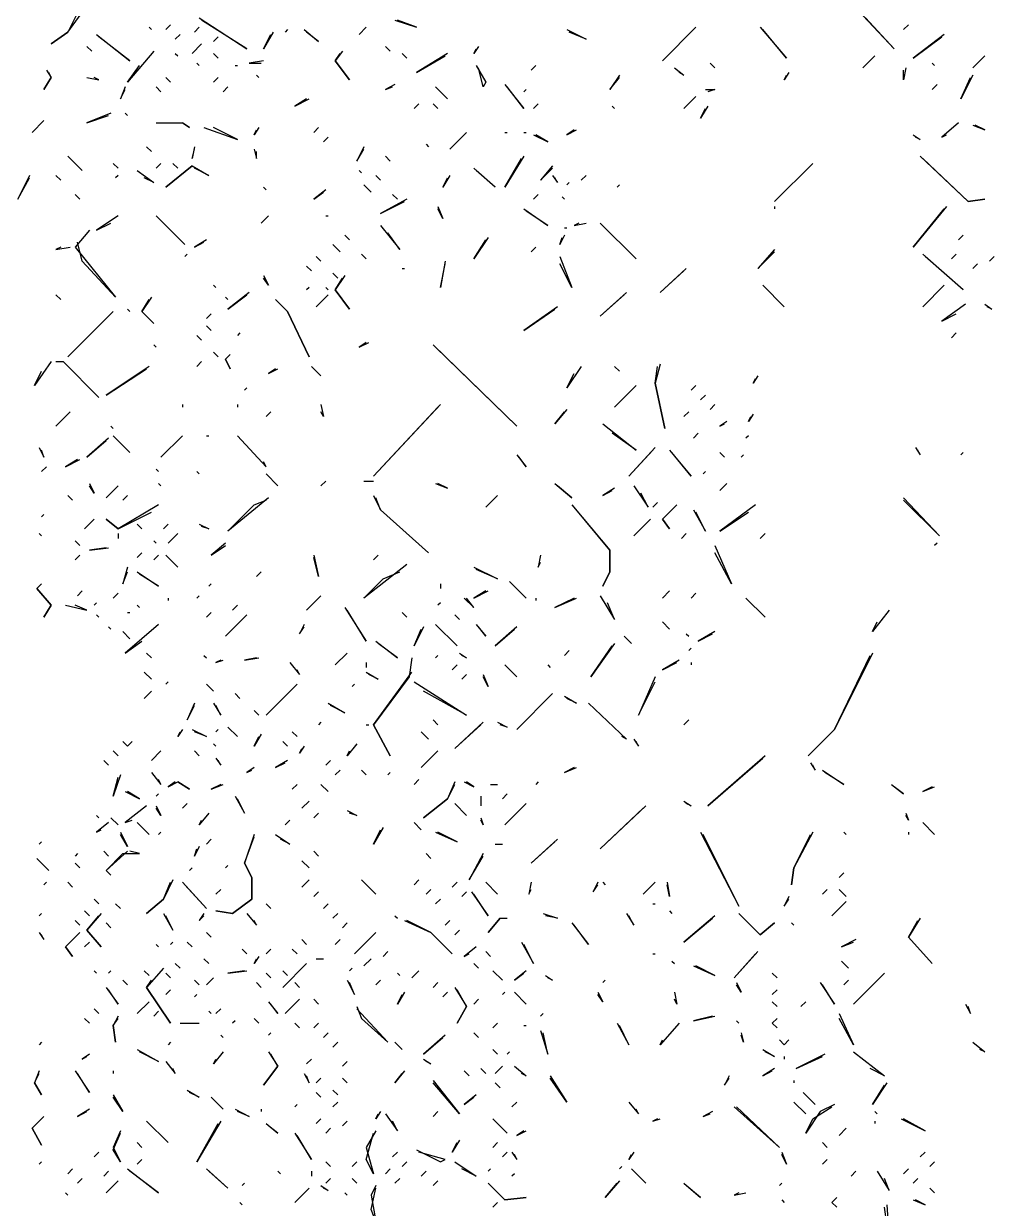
# Model space of a CAD drawing. Extents: x 1 to 2775, y -31 to 2075.
# Drawn here: x 1864.6 to 1932.3, y 623.6 to 706.2 of the extents above; entities that cross this region are included whole.
import ezdxf

# ---------------------------------------------------------------- set-up
doc = ezdxf.new("R2010")
doc.units = 0
doc.layers.add('LINEWORK', color=4, linetype='CONTINUOUS')

msp = doc.modelspace()

# ---------------------------------------------------------------- linework, layer by layer
at = {"layer": 'LINEWORK'}
for points in [[(1870, 708.8333), (1868.3333, 707), (1867.6667, 705.6667), (1866.5, 704.8333), (1867.6667, 705.6667), (1869.8333, 708.6667)], [(1923.1667, 706.8333), (1925.3333, 704.5), (1923.3333, 706.6667)], [(1873.3333, 706), (1873.5, 705.8333)], [(1874.8333, 706.1667), (1874.5, 705.8333)], [(1876.8333, 706), (1876.5, 705.6667)], [(1876.8333, 706.6667), (1880.1667, 704.5), (1877, 706.5)], [(1888.5, 706), (1888, 705.5)], [(1890.5, 706.5), (1892, 706), (1890.6667, 706.5)], [(1911.5, 706), (1909.1667, 703.6667)], [(1916, 706), (1917.8333, 703.8333), (1916.1667, 705.8333)], [(1926.3333, 706.1667), (1926, 705.8333)], [(1869.6667, 705.5), (1872, 703.6667), (1869.8333, 705.3333)], [(1875.5, 705.5), (1875.1667, 705.1667)], [(1878.1667, 705.3333), (1877.8333, 705)], [(1882, 705.6667), (1881.3333, 704.5), (1881.8333, 705.5)], [(1883, 705.8333), (1882.8333, 705.6667)], [(1884.1667, 705.8333), (1885.1667, 705), (1884.3333, 705.6667)], [(1902.5, 705.8333), (1903.8333, 705.1667), (1902.6667, 705.6667)], [(1928.8333, 705.5), (1926.6667, 703.8333), (1928.6667, 705.3333)], [(1869, 704.6667), (1869.3333, 704.3333)], [(1873.6667, 704.3333), (1871.8333, 702.1667), (1872.6667, 703.3333)], [(1877, 704.8333), (1876.3333, 704.1667)], [(1886.8333, 704.3333), (1886.3333, 703.6667), (1887.3333, 702.3333), (1886.3333, 703.6667), (1886.6667, 704.1667)], [(1889.8333, 704.6667), (1890.1667, 704.3333)], [(1896.3333, 704.6667), (1896, 704.1667), (1896.1667, 704.5)], [(1875.1667, 704.1667), (1875.3333, 704)], [(1876.6667, 703.5), (1876.8333, 703.3333)], [(1877.8333, 704.1667), (1878.1667, 703.8333)], [(1881.3333, 703.6667), (1880.3333, 703.5), (1881.1667, 703.5)], [(1891, 704.1667), (1891.3333, 703.8333)], [(1894.1667, 704.1667), (1892, 702.8333), (1894, 704)], [(1912.5, 703.5), (1912.8333, 703.1667)], [(1924, 704), (1923.1667, 703.1667)], [(1928, 703.5), (1928.1667, 703.3333)], [(1931.6667, 704), (1930.8333, 703.1667)], [(1866.1667, 703), (1866.5, 702.5), (1866, 701.6667), (1866.5, 702.5), (1866.3333, 702.8333)], [(1879.3333, 703.3333), (1879.5, 703.3333)], [(1880.8333, 702.6667), (1881, 702.5)], [(1896.1667, 703.3333), (1896.8333, 702.1667), (1896.6667, 701.8333), (1896.3333, 703.1667)], [(1900.3333, 703.3333), (1900, 703)], [(1906.1667, 702.6667), (1905.5, 701.6667), (1906.1667, 702.5)], [(1910, 703.1667), (1910.6667, 702.6667), (1910.3333, 702.8333)], [(1918, 702.8333), (1917.6667, 702.3333), (1917.8333, 702.6667)], [(1926.1667, 703.1667), (1926, 702.3333), (1926, 703)], [(1930.8333, 702.6667), (1930, 701), (1930.6667, 702.5)], [(1869, 702.5), (1869.8333, 702.3333), (1869.5, 702.5)], [(1874.5, 702.5), (1874.8333, 702.1667)], [(1878.1667, 702.5), (1877.8333, 702.1667)], [(1890.5, 702), (1889.8333, 701.6667), (1890.3333, 701.8333)], [(1898.1667, 702), (1899.5, 700.3333), (1898.3333, 701.8333)], [(1928.3333, 702), (1928, 701.6667)], [(1871.6667, 701.8333), (1871.3333, 701), (1871.6667, 701.6667)], [(1873.8333, 701.8333), (1874.1667, 701.5)], [(1878.8333, 701.8333), (1878.5, 701.5)], [(1893.3333, 701.8333), (1894.1667, 701)], [(1899.6667, 701.6667), (1899.5, 701.5)], [(1911.5, 701.1667), (1910.6667, 700.3333)], [(1912.1667, 701.6667), (1912.8333, 701.6667), (1912.3333, 701.5)], [(1884.3333, 701), (1883.5, 700.5), (1884.5, 701)], [(1892.1667, 700.6667), (1891.8333, 700.3333)], [(1893.1667, 700.6667), (1893.5, 700.3333)], [(1900.5, 700.6667), (1900.1667, 700.3333)], [(1905.6667, 700.5), (1905.8333, 700.3333)], [(1912.3333, 700.5), (1911.8333, 699.6667), (1912.1667, 700.3333)], [(1866, 699.5), (1865.1667, 698.6667)], [(1870.6667, 700), (1869, 699.3333), (1870.5, 699.8333)], [(1871.6667, 700), (1871.8333, 699.8333)], [(1873.8333, 699.3333), (1875.6667, 699.3333), (1876.1667, 699), (1875.6667, 699.3333)], [(1877.1667, 699), (1879.5, 698.1667), (1877.8333, 699)], [(1881, 699), (1880.6667, 698.5), (1880.8333, 698.8333)], [(1885.1667, 699), (1884.8333, 698.6667)], [(1895.5, 698.6667), (1894.3333, 697.5)], [(1898.1667, 698.6667), (1898.3333, 698.6667)], [(1899.5, 698.6667), (1899.6667, 698.6667)], [(1903, 698.8333), (1902.5, 698.5), (1903.1667, 698.8333)], [(1929.8333, 699.3333), (1928.6667, 698.3333), (1929, 698.5)], [(1930.8333, 699.1667), (1931.6667, 698.8333), (1931, 699.1667)], [(1885.8333, 698.3333), (1885.5, 698)], [(1892.6667, 697.8333), (1892.8333, 697.6667)], [(1900.1667, 698.5), (1901.1667, 698), (1900.3333, 698.5)], [(1926.6667, 698.5), (1927.1667, 698.1667), (1926.8333, 698.3333)], [(1867.6667, 697), (1868.6667, 696)], [(1873.1667, 697.6667), (1873.5, 697.3333)], [(1876.5, 697.6667), (1876.3333, 696.8333), (1876.5, 697.5)], [(1880.6667, 697.5), (1880.8333, 696.8333), (1880.8333, 697.3333)], [(1888.3333, 697.6667), (1887.8333, 696.6667), (1888.3333, 697.5)], [(1889.8333, 697), (1890.1667, 696.6667)], [(1899.5, 697), (1898.1667, 694.8333), (1899.3333, 696.8333)], [(1927.1667, 697), (1930.5, 693.8333), (1931.6667, 694), (1930.5, 693.8333), (1927.3333, 696.8333)], [(1870.8333, 696.5), (1871.1667, 696.1667)], [(1874.1667, 696.5), (1873.8333, 696.1667)], [(1876.3333, 696.3333), (1874.5, 694.8333), (1876.3333, 696.3333), (1877.5, 695.6667), (1876.5, 696.1667)], [(1875, 696.5), (1875.3333, 696.1667)], [(1896, 696.1667), (1897.5, 694.8333), (1896.1667, 696)], [(1901.5, 696.3333), (1900.6667, 695.3333), (1901.5, 696.1667)], [(1919.6667, 696.5), (1917, 693.8333)], [(1865, 695.6667), (1864.1667, 694), (1865, 695.5)], [(1866.8333, 695.6667), (1867.1667, 695.3333)], [(1871.1667, 695.6667), (1871, 695.5)], [(1872.5, 696), (1873.6667, 695.1667), (1873, 695.5)], [(1888, 696), (1888.1667, 695.8333)], [(1889.1667, 695.6667), (1889.5, 695.3333)], [(1894.3333, 695.6667), (1893.8333, 694.8333), (1894.1667, 695.5)], [(1901.5, 695.6667), (1901.8333, 695.1667), (1901.6667, 695.5)], [(1903.8333, 695.6667), (1903.5, 695.3333)], [(1881.3333, 694.8333), (1881.5, 694.6667)], [(1885.6667, 694.6667), (1884.8333, 694), (1885.5, 694.5)], [(1888.3333, 695), (1888.8333, 694.5)], [(1902.6667, 695.1667), (1902.5, 695)], [(1906.1667, 695), (1906, 694.8333)], [(1868.1667, 694.3333), (1868.5, 694)], [(1891.3333, 694), (1889.5, 693), (1891.1667, 693.8333)], [(1890.3333, 694.3333), (1890.6667, 694)], [(1900.5, 694.3333), (1900.1667, 694)], [(1902.1667, 694.1667), (1902.3333, 694)], [(1871.1667, 692.8333), (1869.6667, 691.8333), (1870.6667, 692.3333)], [(1873.8333, 692.8333), (1875.8333, 690.8333)], [(1881.6667, 692.8333), (1881.1667, 692.3333)], [(1885.6667, 692.8333), (1885.8333, 692.8333)], [(1893.5, 693.5), (1893.8333, 692.6667), (1893.5, 693.3333)], [(1899.5, 693.3333), (1901.1667, 692.1667), (1899.6667, 693.1667)], [(1917, 693.5), (1917, 693.3333)], [(1929, 693.5), (1926.6667, 690.6667), (1928.8333, 693.3333)], [(1889.5, 692.1667), (1890.8333, 690.5), (1890, 691.6667)], [(1902.3333, 692), (1902.5, 692)], [(1903.3333, 692.3333), (1903, 692.1667), (1903.8333, 692.3333)], [(1904.8333, 692.3333), (1907.3333, 689.8333)], [(1869.1667, 691.8333), (1868.1667, 690.6667), (1871, 687.1667), (1868.6667, 689.6667), (1868.3333, 691)], [(1877.3333, 691.1667), (1876.5, 690.6667), (1877.1667, 691)], [(1887, 691.5), (1887.3333, 691.1667)], [(1897, 691.3333), (1896, 689.8333), (1896.8333, 691.1667)], [(1902.3333, 691.5), (1902, 690.8333), (1902.1667, 691.3333)], [(1930.1667, 691.5), (1929.8333, 691.1667)], [(1867.1667, 690.6667), (1866.8333, 690.5), (1867.8333, 690.6667)], [(1886.1667, 690.8333), (1886.6667, 690.3333)], [(1900.3333, 690.6667), (1900, 690.3333)], [(1917, 690.5), (1915.8333, 689.1667), (1917, 690.3333)], [(1876, 690.1667), (1875.8333, 690)], [(1885, 690), (1885.3333, 689.6667)], [(1888.1667, 690.1667), (1888.5, 689.8333)], [(1894, 689.6667), (1893.6667, 687.8333), (1894, 689.5)], [(1902, 690), (1902.8333, 687.8333), (1902, 689.5)], [(1927.3333, 690.1667), (1930.1667, 687.6667), (1927.5, 690)], [(1929.6667, 690.1667), (1929.3333, 689.8333)], [(1931.1667, 689.5), (1930.8333, 689.1667)], [(1932.3333, 690), (1932, 689.6667)], [(1881.3333, 688.6667), (1881.6667, 688), (1881.3333, 688.5)], [(1884.3333, 689.3333), (1884.6667, 689)], [(1886.1667, 688.8333), (1886.5, 688.5)], [(1887, 688.6667), (1886.3333, 687.6667), (1887.3333, 686.3333), (1886.3333, 687.6667), (1886.8333, 688.5)], [(1891, 689.1667), (1891.1667, 689.1667)], [(1910.8333, 689.1667), (1909, 687.5), (1910.6667, 689)], [(1877.8333, 688), (1878, 687.8333)], [(1884.5, 687.8333), (1884.3333, 687.6667)], [(1885.6667, 687.8333), (1885.8333, 687.6667)], [(1916.1667, 688), (1917.6667, 686.5)], [(1928.8333, 688), (1927.3333, 686.5)], [(1866.8333, 687.3333), (1867.1667, 687)], [(1873.5, 687.1667), (1872.8333, 686.1667), (1873.6667, 685.3333), (1872.8333, 686.1667), (1873.3333, 687)], [(1878.6667, 687.1667), (1878.8333, 687)], [(1880.3333, 687.5), (1878.8333, 686.3333), (1880.1667, 687.3333)], [(1882.1667, 687), (1883, 686.1667), (1884.5, 683), (1883, 686.1667)], [(1885.8333, 687.3333), (1885, 686.5)], [(1906.6667, 687.5), (1904.8333, 685.8333), (1906.5, 687.3333)], [(1870.8333, 686.1667), (1867.6667, 683)], [(1871.8333, 686.3333), (1872, 686.1667)], [(1901.8333, 686.5), (1899.5, 684.8333), (1901.6667, 686.3333)], [(1930.3333, 686.6667), (1928.6667, 685.5), (1929.6667, 686)], [(1931.6667, 686.6667), (1932.1667, 686.3333), (1931.8333, 686.5)], [(1877.6667, 686), (1877.3333, 685.6667)], [(1876.6667, 684.5), (1877, 684.1667)], [(1877.3333, 685.1667), (1877.6667, 684.8333)], [(1879.6667, 684.6667), (1879.5, 684.5)], [(1929.6667, 684.6667), (1929.3333, 684.3333)], [(1873.6667, 683.8333), (1873.8333, 683.6667)], [(1888.5, 684), (1888, 683.6667), (1888.6667, 684)], [(1893.1667, 683.8333), (1899, 678.1667), (1893.3333, 683.6667)], [(1877.8333, 683.3333), (1878.1667, 683)], [(1879, 683.1667), (1878.6667, 682.8333), (1879, 682.1667), (1878.6667, 682.8333)], [(1866.5, 682.6667), (1865.3333, 681), (1865.8333, 682)], [(1866.8333, 682.6667), (1867.3333, 682.6667), (1869.8333, 680.1667), (1867.3333, 682.6667)], [(1873.3333, 682.3333), (1870.3333, 680.3333), (1873.1667, 682.1667)], [(1877, 682.6667), (1876.6667, 682.3333)], [(1882.1667, 682.1667), (1881.6667, 681.8333), (1882.3333, 682.1667)], [(1884.6667, 682.3333), (1885.3333, 681.6667)], [(1903.5, 682.3333), (1902.5, 680.8333), (1903, 681.8333)], [(1905.8333, 682.3333), (1906.1667, 682)], [(1909, 682.5), (1908.6667, 681.1667), (1909.3333, 678), (1908.6667, 681.1667), (1908.8333, 682.3333)], [(1915.8333, 681.6667), (1915.5, 681.1667), (1915.6667, 681.5)], [(1880.1667, 680.8333), (1880, 680.6667)], [(1907.3333, 681), (1905.8333, 679.5)], [(1911.5, 681), (1911.1667, 680.6667)], [(1875.6667, 679.6667), (1875.6667, 679.5)], [(1879.5, 679.6667), (1879.5, 679.5)], [(1885.3333, 679.6667), (1885.5, 678.8333), (1885.3333, 679.1667)], [(1893.6667, 679.6667), (1889, 674.6667), (1893.5, 679.5)], [(1912.1667, 680.3333), (1911.8333, 680)], [(1912.8333, 679.6667), (1912.5, 679.3333)], [(1867.8333, 679.1667), (1866.8333, 678.1667)], [(1881.8333, 679.1667), (1881.5, 678.8333)], [(1902.5, 679.3333), (1901.6667, 678.3333), (1902.3333, 679.1667)], [(1911, 679.1667), (1910.6667, 678.8333)], [(1915.5, 679), (1915.1667, 678.5), (1915.3333, 678.8333)], [(1870.6667, 678.1667), (1870.8333, 678)], [(1905, 678.3333), (1907.3333, 676.5), (1905.6667, 677.6667)], [(1913.6667, 678.5), (1913.1667, 678.1667), (1913.5, 678.3333)], [(1870.5, 677.3333), (1869, 676), (1870.3333, 677.1667)], [(1870.8333, 677.5), (1872, 676.3333)], [(1875.6667, 677.5), (1874.1667, 676)], [(1877.3333, 677.5), (1877.5, 677.5)], [(1879.5, 677.5), (1881.5, 675.3333), (1881.3333, 675.6667)], [(1911.6667, 677.6667), (1911.3333, 677.3333)], [(1915.1667, 677.5), (1915, 677.3333)], [(1865.6667, 676.6667), (1866, 676), (1865.8333, 676.5)], [(1908.6667, 676.6667), (1906.8333, 674.6667), (1908.5, 676.5)], [(1909.6667, 676.5), (1911.1667, 674.6667), (1909.8333, 676.3333)], [(1913.1667, 676.3333), (1913.5, 676)], [(1926.8333, 676.6667), (1927.1667, 676.1667), (1927, 676.5)], [(1930.1667, 676.3333), (1930, 676.1667)], [(1868.3333, 675.8333), (1867.5, 675.3333), (1868.5, 675.8333)], [(1899, 676.1667), (1899.6667, 675.3333), (1899.1667, 676)], [(1914.8333, 676.1667), (1914.6667, 676)], [(1866.1667, 675.3333), (1865.8333, 675)], [(1873.8333, 675.1667), (1874, 675)], [(1876.6667, 675), (1876.8333, 674.8333)], [(1881.5, 674.8333), (1882.3333, 674)], [(1912.1667, 675), (1912, 674.8333)], [(1869.1667, 674.1667), (1869.5, 673.5), (1869.1667, 674)], [(1871.1667, 674), (1870.3333, 673.1667)], [(1874, 674.1667), (1874.1667, 674)], [(1885.6667, 674.3333), (1885.3333, 674)], [(1888.3333, 674.3333), (1889, 674.3333)], [(1893.3333, 674.1667), (1894.1667, 673.8333), (1893.5, 674.1667)], [(1901.6667, 674.1667), (1902.8333, 673.1667), (1901.8333, 674)], [(1905.8333, 673.8333), (1905, 673.3333), (1905.6667, 673.6667)], [(1907.1667, 674), (1908.1667, 672.5), (1907.6667, 673.5)], [(1913.6667, 674.1667), (1913.1667, 673.6667)], [(1867.6667, 673.3333), (1868, 673)], [(1871.8333, 673.3333), (1871.5, 673)], [(1881.6667, 673.1667), (1878.8333, 670.8333), (1880.6667, 672.6667), (1881.5, 673)], [(1889, 673.3333), (1889.5, 672.3333), (1892.8333, 669.3333), (1889.5, 672.3333), (1889.1667, 673.1667)], [(1897.6667, 673.3333), (1896.8333, 672.5)], [(1926, 673.1667), (1928.5, 670.5), (1926, 673)], [(1874, 672.6667), (1871.1667, 671), (1870.3333, 671.6667), (1871.1667, 671), (1873.5, 672.1667)], [(1902.8333, 672.6667), (1905.5, 669.5), (1905.5, 668), (1905, 667), (1905.5, 668), (1905.5, 669.5), (1903, 672.5)], [(1908.8333, 672.8333), (1908.5, 672.5)], [(1910.1667, 672.6667), (1909.1667, 671.6667), (1909.6667, 671), (1909.1667, 671.6667)], [(1911.3333, 672.3333), (1912.1667, 670.8333), (1911.5, 672.1667)], [(1915.6667, 672.6667), (1913.1667, 670.8333), (1915.1667, 672.1667)], [(1866, 672), (1865.8333, 671.8333)], [(1869.5, 671.6667), (1868.8333, 671)], [(1872.5, 671.3333), (1872.8333, 671)], [(1874.6667, 671.3333), (1874.3333, 671)], [(1876.8333, 671.3333), (1877.5, 671), (1877, 671.1667)], [(1908.3333, 671.6667), (1907.1667, 670.5)], [(1865.6667, 670.6667), (1865.8333, 670.5)], [(1871.1667, 670.6667), (1871.1667, 670.3333)], [(1875.3333, 670.6667), (1874.6667, 670)], [(1910.8333, 670.6667), (1910.5, 670.3333)], [(1916.3333, 670.6667), (1916, 670.3333)], [(1868.1667, 670.1667), (1868.5, 669.8333)], [(1870.3333, 669.6667), (1869.1667, 669.5), (1870.5, 669.6667)], [(1873.6667, 670.1667), (1873.8333, 670)], [(1878.6667, 670), (1877.6667, 669.1667), (1878.6667, 669.8333)], [(1912.8333, 669.8333), (1914, 667.1667), (1912.8333, 669.3333)], [(1928.3333, 670), (1928.1667, 669.8333)], [(1868.5, 669.1667), (1868.1667, 668.8333)], [(1872.8333, 669.3333), (1872.5, 669)], [(1874, 669.1667), (1873.6667, 668.8333)], [(1874.5, 669.1667), (1875.3333, 668.3333)], [(1884.8333, 669.1667), (1885.1667, 667.6667), (1884.8333, 669)], [(1889.3333, 669.1667), (1889, 668.8333)], [(1900.6667, 669.1667), (1900.5, 668.3333), (1900.6667, 668.6667)], [(1871.8333, 668.3333), (1871.5, 667.1667), (1871.8333, 668)], [(1872.5, 668), (1874, 667), (1872.6667, 667.8333)], [(1881.1667, 668), (1880.8333, 667.6667)], [(1891.3333, 668.5), (1888.3333, 666.1667), (1889.6667, 667.5), (1890.8333, 668)], [(1896, 668.3333), (1897.6667, 667.5), (1896.1667, 668.1667)], [(1865.8333, 667.1667), (1865.5, 666.8333), (1866.5, 665.6667), (1866, 664.8333), (1866.5, 665.6667), (1865.5, 666.8333)], [(1877.6667, 667.1667), (1877.5, 667)], [(1893.6667, 667.1667), (1893.6667, 666.8333)], [(1898.5, 667.3333), (1899.6667, 666.1667), (1898.6667, 667.1667)], [(1868.6667, 666.6667), (1868.3333, 666.3333)], [(1871.1667, 666.5), (1870.8333, 666.1667)], [(1876.8333, 666.3333), (1876.6667, 666.1667)], [(1885.3333, 666.3333), (1884.3333, 665.3333)], [(1896.8333, 666.6667), (1896, 666.1667), (1897, 666.6667)], [(1904.8333, 666.3333), (1905.8333, 664.6667), (1905.3333, 665.8333)], [(1909.6667, 666.6667), (1909.1667, 666.1667)], [(1911.5, 666.5), (1911.1667, 666.1667)], [(1867.5, 665.6667), (1869, 665.3333), (1868.1667, 665.6667)], [(1869.6667, 665.8333), (1869.5, 665.6667)], [(1872.5, 665.6667), (1872.6667, 665.5)], [(1874.6667, 666.1667), (1874.6667, 666)], [(1879.5, 665.6667), (1879.1667, 665.3333)], [(1887, 665.5), (1888.5, 663.1667), (1887.1667, 665.3333)], [(1893.6667, 665.8333), (1893.5, 665.6667)], [(1895.3333, 666.1667), (1896, 665.5), (1895.5, 666.1667)], [(1900.3333, 666.1667), (1900.3333, 666)], [(1903, 666.1667), (1901.6667, 665.5), (1903.1667, 666.1667)], [(1915, 666.1667), (1916.3333, 664.8333)], [(1869.6667, 665), (1869.8333, 664.8333)], [(1871.8333, 665.1667), (1872, 665.1667)], [(1877.6667, 665.1667), (1877.3333, 664.8333)], [(1880.1667, 665), (1878.6667, 663.5)], [(1891, 665.1667), (1891.3333, 664.8333)], [(1894.6667, 665), (1895, 664.6667)], [(1925, 665.3333), (1923.8333, 663.8333), (1924.1667, 664.5)], [(1870.5, 664.1667), (1870.6667, 664)], [(1871.5, 663.8333), (1872, 663.3333)], [(1874, 664.3333), (1871.6667, 662.3333), (1872.8333, 663.1667)], [(1884.1667, 664.3333), (1883.8333, 663.6667), (1884.1667, 664.1667)], [(1892.5, 664.1667), (1891.8333, 662.8333), (1892.3333, 664)], [(1893.3333, 664.3333), (1894.8333, 662.8333)], [(1896.1667, 664.3333), (1896.8333, 663.5), (1896.3333, 664.1667)], [(1899, 664.1667), (1897.5, 662.8333), (1898.8333, 664)], [(1909.1667, 664.5), (1909.6667, 664)], [(1912.8333, 663.8333), (1911.6667, 663.1667), (1912.6667, 663.6667)], [(1889.1667, 663.1667), (1890.6667, 662), (1889.3333, 663)], [(1905.8333, 663), (1904.1667, 660.6667), (1905.6667, 662.8333)], [(1906.5, 663.5), (1907, 663)], [(1910.8333, 663.6667), (1911, 663.5)], [(1873.1667, 662.3333), (1873.5, 662)], [(1877.1667, 662.1667), (1877.3333, 662)], [(1887.1667, 662.3333), (1886.3333, 661.5)], [(1893.5, 662.1667), (1893.3333, 662)], [(1895, 662.3333), (1895.5, 662), (1895.1667, 662.1667)], [(1902.6667, 662.5), (1902.3333, 662.1667)], [(1911.1667, 662.6667), (1911, 662.5)], [(1923.8333, 662.3333), (1921.1667, 657), (1919.3333, 655.1667), (1921.1667, 657), (1923.6667, 662.1667)], [(1878.3333, 661.8333), (1878, 661.6667), (1878.5, 661.8333)], [(1880.8333, 662), (1880, 661.8333), (1881, 662)], [(1883.1667, 661.6667), (1883.8333, 660.8333), (1883.6667, 661.1667)], [(1888.5, 661.6667), (1888.5, 661.3333)], [(1891.6667, 662), (1891.5, 660.6667), (1889, 657.3333), (1890.1667, 655.1667), (1889, 657.3333), (1891.6667, 661)], [(1894.8333, 661.5), (1894.5, 661.1667)], [(1898.1667, 661.5), (1899, 660.6667)], [(1901.1667, 661.5), (1901.3333, 661.3333)], [(1910.3333, 661.8333), (1909.1667, 661.1667), (1910.1667, 661.6667)], [(1911.1667, 661.6667), (1911.1667, 661.5)], [(1873, 661), (1873.5, 660.5)], [(1888.5, 661), (1889.3333, 660.5), (1888.6667, 660.8333)], [(1895.5, 660.8333), (1895.1667, 660.5)], [(1896.6667, 660.8333), (1897, 660), (1896.6667, 660.6667)], [(1908.6667, 660.6667), (1907.5, 658), (1908.6667, 660.3333)], [(1874.6667, 660.3333), (1874.5, 660.1667)], [(1877.3333, 660.1667), (1877.8333, 659.6667)], [(1883.6667, 660.1667), (1881.5, 658)], [(1887.6667, 660.1667), (1887.5, 660)], [(1891.8333, 660.3333), (1895.5, 658), (1892.5, 659.6667)], [(1873.5, 659.6667), (1873, 659.1667)], [(1879.3333, 659.5), (1879.6667, 659.1667)], [(1901.5, 659.5), (1899, 657)], [(1902.3333, 659.3333), (1903.1667, 658.8333), (1902.5, 659.1667)], [(1876.5, 658.8333), (1876, 657.6667), (1876.5, 658.6667)], [(1877.8333, 658.8333), (1878.3333, 658), (1878, 658.6667)], [(1880.6667, 658.3333), (1881, 658)], [(1885.8333, 658.8333), (1887, 658.1667), (1886, 658.6667)], [(1904, 658.8333), (1906.6667, 656.3333), (1906.3333, 656.5)], [(1885.3333, 657.5), (1885.1667, 657.3333)], [(1888.5, 657.3333), (1888.6667, 657.3333)], [(1893.1667, 657.6667), (1893.5, 657.3333)], [(1896.6667, 657.5), (1894.6667, 655.6667), (1896.5, 657.3333)], [(1897.6667, 657.5), (1898.3333, 657.1667), (1897.8333, 657.3333)], [(1911, 657.6667), (1910.6667, 657.3333)], [(1875.6667, 657), (1875.3333, 656.5), (1875.5, 656.8333)], [(1876.3333, 657), (1877.3333, 656.5), (1876.5, 656.8333)], [(1878.1667, 657), (1878, 656.8333)], [(1878.8333, 657.1667), (1879.5, 656.5)], [(1881.1667, 656.6667), (1880.6667, 655.8333), (1881, 656.5)], [(1883.3333, 656.8333), (1883.6667, 656.5)], [(1892.3333, 656.8333), (1892.8333, 656.3333)], [(1871.5, 656.1667), (1871.8333, 655.8333), (1872.1667, 656.1667), (1871.8333, 655.8333)], [(1877.8333, 656), (1878, 655.8333)], [(1882.6667, 656.1667), (1883, 655.8333)], [(1884.1667, 655.8333), (1883.8333, 655.3333), (1884, 655.6667)], [(1887.8333, 656), (1887.1667, 655.1667), (1887.3333, 655.5)], [(1907.1667, 656.3333), (1907.5, 655.8333), (1907.3333, 656.1667)], [(1870.1667, 654.8333), (1870.5, 654.5)], [(1870.8333, 655.5), (1871.1667, 655.1667)], [(1874.1667, 655.5), (1873.5, 654.8333)], [(1876.5, 655.5), (1876.8333, 655.1667)], [(1878, 655), (1878.3333, 654.5), (1878.1667, 654.8333)], [(1883, 654.8333), (1882.1667, 654.3333), (1882.8333, 654.6667)], [(1886, 654.8333), (1885.6667, 654.5)], [(1893.5, 655.5), (1892.3333, 654.3333)], [(1916.3333, 655.1667), (1912.3333, 651.6667), (1916.1667, 655)], [(1873.5, 654), (1874.1667, 653.1667), (1874, 653.5)], [(1880.6667, 654.3333), (1880.1667, 654), (1880.5, 654.1667)], [(1886.6667, 654.1667), (1886.3333, 653.8333)], [(1888.1667, 654.1667), (1888.5, 653.8333)], [(1890.1667, 654), (1890, 653.8333)], [(1903, 654.3333), (1902.3333, 654), (1903.1667, 654.3333)], [(1919.5, 654.6667), (1919.8333, 654.1667), (1919.6667, 654.5)], [(1920.3333, 654.1667), (1921.8333, 653.1667), (1920.5, 654)], [(1871.3333, 653.8333), (1870.8333, 652.3333), (1871.1667, 653.6667)], [(1875.1667, 653.3333), (1874.6667, 653), (1875.3333, 653.3333), (1876.1667, 652.8333), (1875.3333, 653.3333)], [(1878.3333, 653.1667), (1877.6667, 652.8333), (1878.5, 653.1667)], [(1883.6667, 653.1667), (1883.3333, 652.8333)], [(1885.3333, 653.1667), (1885.8333, 652.6667)], [(1892.1667, 653.5), (1891.8333, 653.1667)], [(1894.6667, 653.3333), (1894.1667, 652.1667), (1892.5, 650.8333), (1894.1667, 652.1667), (1894.6667, 653.1667)], [(1895.3333, 653.3333), (1896, 653), (1895.5, 653.3333)], [(1897.1667, 653.1667), (1897.6667, 653.1667)], [(1900.5, 653.3333), (1900.3333, 653.1667)], [(1925.1667, 653.1667), (1926, 652.5), (1925.3333, 653)], [(1871.6667, 652.6667), (1872.6667, 652.1667), (1871.8333, 652.6667)], [(1874, 652.5), (1873.8333, 652.3333)], [(1879.3333, 652.3333), (1880, 651.1667), (1879.5, 652.1667)], [(1896.5, 652.3333), (1896.5, 651.6667)], [(1898.3333, 652.5), (1898, 652.1667)], [(1928, 653), (1927.3333, 652.6667), (1928.1667, 653)], [(1873.1667, 651.6667), (1871.6667, 650.5), (1872.1667, 650.6667)], [(1873.8333, 651.6667), (1874.1667, 651), (1873.8333, 651.5)], [(1876, 651.8333), (1875.6667, 651.5)], [(1884.5, 652), (1884, 651.5)], [(1894.6667, 651.8333), (1895.5, 651)], [(1899.6667, 651.8333), (1898.1667, 650.3333)], [(1908, 651.6667), (1904.8333, 648.6667), (1907.8333, 651.5)], [(1910.6667, 652), (1911.1667, 651.6667), (1910.8333, 651.8333)], [(1869.6667, 651), (1869.8333, 650.8333)], [(1870.6667, 650.8333), (1871.1667, 650.3333)], [(1877.5, 651.1667), (1876.8333, 650.3333), (1877, 650.6667)], [(1883.1667, 650.6667), (1882.8333, 650.3333)], [(1885.1667, 651.1667), (1884.8333, 650.8333)], [(1887.1667, 651.3333), (1887.8333, 651), (1887.3333, 651.1667)], [(1896.5, 650.8333), (1896.6667, 650.3333), (1896.5, 650.6667)], [(1926.1667, 651.1667), (1926.3333, 650.6667), (1926.1667, 651)], [(1870.5, 650.5), (1869.6667, 649.8333), (1870, 650)], [(1871.3333, 649.8333), (1871.8333, 648.8333), (1871.3333, 649.6667)], [(1872.5, 650.5), (1873.3333, 649.6667)], [(1874.1667, 649.8333), (1874, 649.6667)], [(1889.6667, 650.1667), (1889, 649), (1889.5, 650)], [(1891.8333, 650.5), (1892.3333, 650)], [(1893.3333, 649.8333), (1894.8333, 649.1667), (1893.5, 649.8333)], [(1911.8333, 649.8333), (1914.5, 644.6667), (1912, 649.6667)], [(1919.6667, 649.8333), (1918.3333, 647.3333), (1918.1667, 646.1667), (1918.3333, 647.3333), (1919.5, 649.6667)], [(1921.8333, 649.8333), (1922, 649.6667)], [(1926.3333, 649.8333), (1926.3333, 649.6667)], [(1927.3333, 650.5), (1928.1667, 649.6667)], [(1865.8333, 649.1667), (1865.6667, 649)], [(1877.6667, 649.3333), (1877.3333, 649)], [(1880.6667, 649.6667), (1880, 647.6667), (1880.5, 646.6667), (1880.5, 645.1667), (1879.1667, 644.1667), (1878, 644.3333), (1879.1667, 644.1667), (1880.5, 645.1667), (1880.5, 646.6667), (1880, 647.6667), (1880.6667, 649.5)], [(1882.1667, 649.6667), (1883.1667, 649), (1882.5, 649.3333)], [(1897.5, 649), (1898, 649)], [(1901.8333, 649.3333), (1900, 647.6667), (1901.6667, 649.1667)], [(1868.3333, 648.3333), (1868.1667, 648.1667)], [(1870.1667, 648.5), (1870.5, 648.1667)], [(1871.8333, 648.5), (1870.3333, 647.1667), (1870.6667, 646.8333), (1870.3333, 647.1667), (1871.5, 648.3333), (1872.6667, 648.3333), (1872, 648.5)], [(1876.8333, 648.8333), (1876.5, 648.1667), (1876.6667, 648.6667)], [(1884.8333, 648.5), (1885.1667, 648.1667)], [(1892.6667, 648.3333), (1893, 648)], [(1896.6667, 648.3333), (1895.6667, 646.5), (1896.6667, 648.1667)], [(1865.5, 648), (1866.3333, 647.1667)], [(1868.1667, 647.6667), (1868.5, 647.3333)], [(1876.3333, 647.3333), (1876.1667, 647.1667)], [(1878.8333, 647.5), (1878.6667, 647.3333)], [(1884, 647.8333), (1884.5, 647.3333)], [(1875, 646.5), (1874.3333, 645.1667), (1873.1667, 644.1667), (1874.3333, 645.1667), (1874.8333, 646.3333)], [(1884.5, 646.5), (1884, 646)], [(1888.1667, 646.5), (1889.1667, 645.5)], [(1892.1667, 646.5), (1891.8333, 646.1667)], [(1921.8333, 647), (1921.5, 646.6667)], [(1866.1667, 646.3333), (1866, 646.1667)], [(1867.6667, 646.3333), (1868, 646)], [(1875.6667, 646.3333), (1877.3333, 644.5), (1875.8333, 646.1667)], [(1878.3333, 645.8333), (1878, 645.5)], [(1885.1667, 645.6667), (1884.8333, 645.3333)], [(1893, 645.8333), (1892.6667, 645.5)], [(1894.8333, 646.3333), (1894.5, 646)], [(1895.5, 645.6667), (1895.1667, 645.3333)], [(1895.8333, 645.6667), (1897, 644), (1896, 645.5)], [(1896.8333, 646.3333), (1897.6667, 645.5)], [(1900, 646.3333), (1899.8333, 645.5), (1900, 645.8333)], [(1904.6667, 646.3333), (1904.3333, 645.6667), (1904.6667, 646.1667)], [(1905, 646.3333), (1905.1667, 646.1667)], [(1908.6667, 646.3333), (1907.8333, 645.5)], [(1909.5, 646.3333), (1909.6667, 645.3333), (1909.5, 646.1667)], [(1920.6667, 645.8333), (1920.3333, 645.5)], [(1921.5, 645.8333), (1922, 645.3333)], [(1869.5, 645.1667), (1869.8333, 644.8333)], [(1871, 644.8333), (1871.3333, 644.5)], [(1881.5, 644.8333), (1881.8333, 644.5)], [(1885.8333, 644.8333), (1885.5, 644.5)], [(1893.6667, 645.1667), (1893.3333, 644.8333)], [(1908.5, 644.8333), (1908.6667, 644.8333)], [(1918, 645.3333), (1917.6667, 644.6667), (1918, 645.1667)], [(1922, 645), (1921, 644)], [(1865.8333, 644.1667), (1865.6667, 644)], [(1868.8333, 644.3333), (1869.1667, 644)], [(1870, 644.1667), (1869, 643), (1870, 641.8333), (1869, 643), (1869.8333, 644)], [(1874.3333, 644.1667), (1875, 643), (1874.5, 644)], [(1877.1667, 644.1667), (1876.8333, 643.6667), (1877.1667, 644)], [(1880.1667, 644.1667), (1880.8333, 643.3333), (1880.6667, 643.6667)], [(1886.5, 644.1667), (1886.1667, 643.8333)], [(1890.5, 644), (1890.6667, 643.8333)], [(1900.8333, 644.1667), (1901.8333, 643.8333), (1901, 644)], [(1906.6667, 644.1667), (1907.1667, 643.3333), (1906.8333, 644)], [(1909.6667, 644.3333), (1909.8333, 644.1667)], [(1912.8333, 644), (1910.6667, 642.1667), (1912.6667, 643.8333)], [(1914.5, 644.1667), (1916, 642.6667), (1917, 643.5), (1916, 642.6667)], [(1868.1667, 643.6667), (1868.5, 643.3333)], [(1870.3333, 643.5), (1870.6667, 643.1667)], [(1887.1667, 643.5), (1886.8333, 643.1667)], [(1891.1667, 643.6667), (1893, 642.8333), (1894.5, 641.3333), (1893, 642.8333), (1891.3333, 643.6667)], [(1894.3333, 643.6667), (1894, 643.3333)], [(1897.8333, 643.8333), (1897, 642.8333), (1897.8333, 643.8333), (1898.3333, 643.8333)], [(1902.8333, 643.5), (1904, 642), (1903, 643.3333)], [(1918.1667, 643.5), (1918.3333, 643.3333)], [(1927.1667, 643.8333), (1926.3333, 642.5), (1928, 640.6667), (1926.3333, 642.5), (1927, 643.6667)], [(1865.6667, 642.8333), (1866, 642.3333), (1865.8333, 642.6667)], [(1868.5, 642.8333), (1867.5, 641.8333), (1868, 641.1667), (1867.5, 641.8333)], [(1877.3333, 642.8333), (1877.6667, 642.5)], [(1884, 642.3333), (1884.3333, 642)], [(1886.6667, 642.3333), (1886.3333, 642)], [(1889.1667, 642.8333), (1887.6667, 641.3333)], [(1895, 643), (1894.6667, 642.6667)], [(1922.6667, 642.3333), (1921.6667, 641.8333), (1922.5, 642.1667)], [(1869.1667, 642.1667), (1868.8333, 641.8333)], [(1873.8333, 642), (1874, 641.8333)], [(1875, 642.1667), (1874.8333, 642)], [(1876, 642.1667), (1876.3333, 641.8333)], [(1879.8333, 641.6667), (1880.1667, 641.3333)], [(1881.8333, 641.6667), (1881.5, 641.3333)], [(1883.3333, 641.6667), (1883.6667, 641.3333)], [(1890, 641.5), (1889.6667, 641.1667)], [(1896.1667, 641.8333), (1895.3333, 641.1667), (1895.6667, 641.3333)], [(1896.8333, 641.5), (1897.1667, 641.1667)], [(1899.3333, 642.1667), (1900.1667, 640.6667), (1899.5, 642)], [(1915.8333, 641.5), (1914.1667, 639.6667), (1915.6667, 641.3333)], [(1875.1667, 640.6667), (1875.5, 640.3333)], [(1877.1667, 641), (1877.5, 640.6667)], [(1881, 641.1667), (1880.6667, 640.6667), (1880.8333, 641)], [(1884.3333, 640.6667), (1882.6667, 639)], [(1885, 641), (1885.5, 641)], [(1888.8333, 641), (1888.3333, 640.5)], [(1896, 640.6667), (1896.3333, 640.3333)], [(1908.5, 641.3333), (1908.6667, 641.3333)], [(1909.8333, 640.8333), (1910, 640.6667)], [(1921.6667, 640.8333), (1922.1667, 640.3333)], [(1869.5, 640.1667), (1869.6667, 640)], [(1870.6667, 640.1667), (1870.5, 640)], [(1873, 640.1667), (1873.3333, 639.8333)], [(1874.3333, 640.3333), (1873.1667, 639), (1874.8333, 636.5), (1873.1667, 639), (1873.5, 639.5)], [(1874.5, 640), (1874.8333, 639.6667)], [(1880, 640.1667), (1878.8333, 640), (1880.1667, 640.1667)], [(1881.5, 640), (1881.8333, 639.6667)], [(1882.6667, 640.1667), (1883, 639.8333)], [(1887.5, 640.3333), (1887.3333, 640.1667)], [(1890.6667, 640), (1890.8333, 639.8333)], [(1892.1667, 640.1667), (1891.6667, 639.6667)], [(1897.3333, 640.1667), (1898, 639.5)], [(1899.6667, 640.1667), (1898.8333, 639.5), (1899.5, 640)], [(1911.3333, 640.5), (1912.8333, 639.8333), (1911.5, 640.5)], [(1916.8333, 640), (1917.1667, 639.6667)], [(1924.6667, 640), (1922.5, 637.8333)], [(1871.5, 639.5), (1871.8333, 639.1667)], [(1876.5, 639.5), (1876.8333, 639.1667)], [(1877.8333, 639.6667), (1877.3333, 639.1667)], [(1880.8333, 639.3333), (1881.1667, 639)], [(1883.5, 639.3333), (1883.8333, 639)], [(1887.1667, 639.5), (1887.6667, 638.5), (1887.3333, 639.3333)], [(1889.5, 639.5), (1889.1667, 639.1667)], [(1893.5, 639.3333), (1893.1667, 639)], [(1901, 639.8333), (1901.5, 639.5), (1901.1667, 639.6667)], [(1905.1667, 639.5), (1905, 639.3333)], [(1914.3333, 639.3333), (1914.6667, 638.6667), (1914.3333, 639.1667)], [(1920.1667, 639.3333), (1921.1667, 637.8333), (1920.3333, 639.1667)], [(1922.1667, 639.5), (1921.8333, 639.1667)], [(1870.3333, 639), (1871.1667, 637.8333), (1870.5, 638.8333)], [(1874.8333, 638.8333), (1874.5, 638.5)], [(1876.6667, 638.5), (1876.5, 638.3333)], [(1891.1667, 638.6667), (1890.6667, 637.8333), (1891, 638.5)], [(1894.1667, 638.6667), (1893.8333, 638.3333)], [(1894.6667, 639), (1895.5, 637.6667), (1894.8333, 636.5), (1895.5, 637.6667), (1894.8333, 638.8333)], [(1898.1667, 638.6667), (1898, 638.5)], [(1898.8333, 638.6667), (1899.6667, 637.8333)], [(1904.6667, 638.6667), (1905, 638), (1904.6667, 638.5)], [(1910, 638.6667), (1910.1667, 637.8333), (1910, 638.1667)], [(1917.1667, 638.8333), (1916.8333, 638.5)], [(1869.5, 637.5), (1869.8333, 637.1667)], [(1873.3333, 638), (1872.5, 637.1667)], [(1878.3333, 637.5), (1878, 637.1667)], [(1881.6667, 638), (1882.3333, 637.1667), (1881.8333, 637.8333)], [(1883.8333, 638.1667), (1882.8333, 637.1667)], [(1884.8333, 638.1667), (1885.1667, 637.8333)], [(1887.8333, 637.6667), (1888.1667, 636.8333), (1890, 635.1667), (1887.8333, 637.5)], [(1896.3333, 638.1667), (1896, 637.8333)], [(1916.8333, 638), (1917.1667, 637.6667)], [(1919.1667, 638), (1918.8333, 637.6667)], [(1930.3333, 637.8333), (1930.6667, 637.1667), (1930.5, 637.6667)], [(1868.8333, 636.8333), (1869.1667, 636.5)], [(1871.1667, 637), (1870.8333, 636.3333), (1871, 635.1667), (1870.8333, 636.3333), (1871.1667, 636.8333)], [(1874, 637.3333), (1873.6667, 637)], [(1877.5, 637.3333), (1877.6667, 637.1667)], [(1879.3333, 636.6667), (1879.1667, 636.5)], [(1880.6667, 636.8333), (1881, 636.5)], [(1900.8333, 637.1667), (1900.6667, 637)], [(1912.6667, 637), (1911.3333, 636.6667), (1912.8333, 637)], [(1914.3333, 636.6667), (1914.5, 636.5)], [(1917.1667, 636.8333), (1916.8333, 636.5), (1917.1667, 636.1667), (1916.8333, 636.5)], [(1921.5, 637.1667), (1922.5, 635), (1921.5, 636.8333)], [(1875.5, 636.5), (1876.8333, 636.5)], [(1881.8333, 635.8333), (1881.6667, 635.6667)], [(1883.5, 636.5), (1883.8333, 636.1667)], [(1885.1667, 636.5), (1884.8333, 636.1667)], [(1885.8333, 635.8333), (1885.5, 635.5)], [(1896, 635.8333), (1896.3333, 635.5)], [(1897.6667, 636.5), (1897.3333, 636.1667)], [(1899.5, 636.3333), (1899.6667, 636.3333)], [(1900.6667, 636), (1901.1667, 634.3333), (1900.8333, 635.8333)], [(1906, 636.5), (1906.8333, 635), (1906.1667, 636.3333)], [(1910.3333, 636.5), (1909, 635), (1909.1667, 635.3333)], [(1914.6667, 635.8333), (1914.8333, 635.1667), (1914.6667, 635.6667)], [(1865.8333, 635.1667), (1865.6667, 635)], [(1874.8333, 635.1667), (1874.6667, 635)], [(1878.3333, 635.6667), (1878.5, 635.5)], [(1886.5, 635.1667), (1886.1667, 634.8333)], [(1890.5, 635.1667), (1891, 634.6667)], [(1894, 635.6667), (1892.5, 634.3333), (1893.8333, 635.5)], [(1917.3333, 635.3333), (1917.6667, 635), (1918, 635.3333), (1917.6667, 635)], [(1930.8333, 635.1667), (1931.6667, 634.5), (1931.3333, 634.6667)], [(1869.1667, 634.3333), (1868.6667, 634), (1869, 634.1667)], [(1872.5, 634.6667), (1874, 633.8333), (1872.6667, 634.5)], [(1878.5, 634.5), (1877.8333, 633.6667), (1878, 634)], [(1881.6667, 634.5), (1882.3333, 633.5), (1881.3333, 632.1667), (1882.3333, 633.5), (1881.8333, 634.3333)], [(1897.3333, 634.6667), (1897.6667, 634.3333)], [(1898.5, 634.5), (1898.3333, 634.3333)], [(1916.1667, 634.6667), (1917, 634.1667), (1916.3333, 634.5)], [(1917.6667, 634.1667), (1917.6667, 634)], [(1920.5, 634.3333), (1918.5, 633.3333), (1920.3333, 634.1667)], [(1922.5, 634.5), (1924.6667, 632.8333), (1923.6667, 633.3333)], [(1874.5, 633.8333), (1875.1667, 633), (1875, 633.3333)], [(1884.6667, 634), (1884.3333, 633.6667)], [(1887.1667, 633.8333), (1886.8333, 633.5)], [(1892.5, 634), (1893, 633.6667), (1892.6667, 633.8333)], [(1896.5, 633.3333), (1896.8333, 633)], [(1898, 633.5), (1897.5, 633)], [(1898.8333, 633.5), (1899.6667, 632.8333), (1899.3333, 633)], [(1917, 633.3333), (1916.1667, 632.8333), (1916.8333, 633.1667)], [(1865.6667, 633.1667), (1865.3333, 632.3333), (1865.8333, 631.5), (1865.3333, 632.3333), (1865.6667, 633)], [(1868.1667, 633.1667), (1869.1667, 631.6667), (1868.3333, 633)], [(1870.8333, 633.1667), (1870.8333, 633)], [(1884.1667, 633), (1884.5, 632.3333), (1884.3333, 632.8333)], [(1885.3333, 632.6667), (1885, 632.3333)], [(1886.8333, 632.6667), (1887.1667, 632.3333)], [(1891.1667, 633.1667), (1890.5, 632.3333), (1891, 633)], [(1893.1667, 632.5), (1895, 630.1667), (1893.1667, 632.3333)], [(1895.3333, 633.1667), (1895.6667, 632.8333)], [(1901.3333, 632.8333), (1902.5, 631), (1901.3333, 632.6667)], [(1913.8333, 632.8333), (1913.5, 632.1667), (1913.8333, 632.6667)], [(1918.3333, 632.5), (1918.3333, 632.3333)], [(1876, 631.8333), (1876.8333, 631.3333), (1876.1667, 631.6667)], [(1885, 631.6667), (1885.3333, 631.3333)], [(1886.1667, 631.8333), (1886.5, 631.5)], [(1897.5, 632.3333), (1897.8333, 632)], [(1919, 631.6667), (1919.8333, 630.8333)], [(1924.8333, 632.3333), (1923.8333, 630.8333), (1924.6667, 632.1667)], [(1870.8333, 631.5), (1871.5, 630.3333), (1870.8333, 631.3333)], [(1877.6667, 631.3333), (1878.5, 630.5)], [(1883.6667, 630.8333), (1883.5, 630.6667)], [(1886.5, 631), (1886.1667, 630.6667)], [(1896.1667, 631.5), (1895.3333, 630.8333), (1896, 631.3333)], [(1899, 631), (1898.6667, 630.6667)], [(1906.8333, 631), (1907.5, 630.1667), (1907.3333, 630.5)], [(1918.3333, 631), (1919.1667, 630.1667)], [(1921.1667, 630.8333), (1920.1667, 630.3333), (1919.1667, 628.8333), (1919.6667, 629.8333), (1921, 630.6667)], [(1866, 630), (1865.1667, 629.1667), (1865.8333, 628), (1865.1667, 629.1667)], [(1869.1667, 630.5), (1868.3333, 630), (1869, 630.3333)], [(1879.3333, 630.5), (1880.3333, 630), (1879.5, 630.3333)], [(1881.1667, 630.5), (1881.1667, 630.3333)], [(1889.5, 630.3333), (1889.1667, 629.8333), (1889.3333, 630.1667)], [(1889.8333, 630.1667), (1890.6667, 629), (1890.3333, 629.6667)], [(1893.5, 630.3333), (1893.1667, 630)], [(1912.6667, 630.3333), (1912, 630), (1912.5, 630.1667)], [(1914.1667, 630.6667), (1917.3333, 627.8333), (1914.3333, 630.6667)], [(1924, 630.3333), (1924.1667, 630.1667)], [(1873.1667, 629.6667), (1874.6667, 628.1667)], [(1878.3333, 629.6667), (1876.6667, 626.8333), (1878.1667, 629.5)], [(1881.5, 629.5), (1882.3333, 628.8333), (1881.6667, 629.3333)], [(1885.3333, 629.8333), (1885, 629.5)], [(1886, 629.1667), (1885.6667, 628.8333)], [(1887.1667, 629.6667), (1886.8333, 629.3333)], [(1897.3333, 629.8333), (1898.3333, 628.8333)], [(1908.8333, 629.8333), (1908.5, 629.6667), (1909, 629.8333)], [(1922, 629.1667), (1921.5, 628.6667)], [(1924, 629.6667), (1924, 629.5)], [(1925.8333, 629.8333), (1927.5, 629), (1926, 629.8333)], [(1871.3333, 629), (1870.8333, 627.8333), (1871.3333, 626.8333), (1870.8333, 627.6667), (1871.3333, 628.8333)], [(1883.5, 628.8333), (1884.6667, 627), (1883.6667, 628.6667)], [(1889.1667, 629), (1888.5, 627.8333), (1889, 626), (1888.5, 627), (1889, 628.8333)], [(1895, 628.3333), (1894.5, 627.5), (1894.8333, 628.1667)], [(1899.5, 629), (1899, 628.6667), (1899.6667, 629)], [(1869.8333, 627.5), (1869.5, 627.1667)], [(1872.5, 628.1667), (1872.8333, 627.8333)], [(1890.6667, 627.5), (1890.3333, 627.1667)], [(1892, 627.6667), (1893.6667, 626.8333), (1894, 627), (1892.1667, 627.5)], [(1897.6667, 628.1667), (1897.3333, 627.8333)], [(1898.3333, 627.5), (1898, 627.1667)], [(1898.6667, 627.5), (1899, 627), (1898.8333, 627.3333)], [(1907.1667, 627.5), (1906.8333, 627), (1907, 627.3333)], [(1917.5, 627.5), (1917.8333, 626.6667), (1917.5, 627.3333)], [(1920.3333, 628.1667), (1920.6667, 627.8333)], [(1927.5, 627.5), (1927.1667, 627.1667)], [(1865.8333, 626.8333), (1865.6667, 626.6667)], [(1872.8333, 627), (1872.5, 626.6667)], [(1885.6667, 626.8333), (1886, 626.5)], [(1887.8333, 626.8333), (1887.5, 626.5)], [(1891.3333, 626.8333), (1891, 626.5)], [(1894.6667, 626.8333), (1896.1667, 625.8333), (1895.1667, 626.3333)], [(1920.6667, 627), (1920.3333, 626.6667)], [(1928.1667, 626.8333), (1927.8333, 626.5)], [(1868, 626.3333), (1867.6667, 626)], [(1870.5, 626.1667), (1870.1667, 625.8333)], [(1871.8333, 626.3333), (1874, 624.6667), (1872, 626.1667)], [(1877.3333, 626.3333), (1878.8333, 625), (1877.5, 626.1667)], [(1882.3333, 626.1667), (1882.5, 626)], [(1884.6667, 626.1667), (1884.6667, 625.8333)], [(1890.1667, 626.3333), (1889.8333, 626)], [(1892.6667, 626.1667), (1892.3333, 625.8333)], [(1897.1667, 626.3333), (1897, 626.1667)], [(1898.8333, 626), (1898.6667, 625.8333)], [(1906.3333, 626.5), (1906.1667, 626.3333)], [(1907, 626.3333), (1908, 625.3333)], [(1922.6667, 626.1667), (1922.3333, 625.8333)], [(1924.1667, 626.1667), (1925, 624.8333), (1924.6667, 625.6667)], [(1926.3333, 626.3333), (1926, 626)], [(1868.6667, 625.6667), (1868.3333, 625.3333)], [(1871.1667, 625.5), (1870.3333, 624.6667)], [(1880, 625.3333), (1879.8333, 625.1667)], [(1884.5, 625), (1883.5, 624)], [(1885.3333, 625.1667), (1885.8333, 624.8333), (1885.5, 625)], [(1886, 625.6667), (1885.6667, 625.3333)], [(1887.5, 625.6667), (1887.8333, 625.3333)], [(1889.1667, 625.1667), (1888.8333, 624.5), (1889.1667, 622.6667), (1888.8333, 623.5), (1889.1667, 625)], [(1890.8333, 625.6667), (1890.5, 625.3333)], [(1893.5, 625.5), (1893.1667, 625.1667)], [(1897, 625.3333), (1898.1667, 624.1667), (1899.6667, 624.3333), (1898.1667, 624.1667)], [(1906.1667, 625.5), (1905.1667, 624.3333), (1906, 625.3333)], [(1910.6667, 625.3333), (1911.8333, 624.3333), (1910.8333, 625.1667)], [(1917.5, 625.3333), (1917.3333, 625.1667)], [(1927, 625.6667), (1926.6667, 625.3333)], [(1927.8333, 625), (1928.1667, 624.6667)], [(1867.5, 624.6667), (1867.6667, 624.5)], [(1887, 624.6667), (1887.1667, 624.5)], [(1914.5, 624.6667), (1914.1667, 624.5), (1915, 624.6667)], [(1917.5, 624.1667), (1917.6667, 624)], [(1921.3333, 624.3333), (1921, 624), (1921.3333, 623.6667), (1921, 624)], [(1926.6667, 624.1667), (1927.5, 623.8333), (1926.8333, 624.1667)], [(1879.6667, 624), (1879.8333, 623.8333)], [(1897.6667, 624), (1897.3333, 623.6667)], [(1924.8333, 623.8333), (1925, 621.3333), (1924.6667, 623.6667)]]:
    msp.add_lwpolyline(points, dxfattribs=at)

doc.saveas('drawing.dxf')
